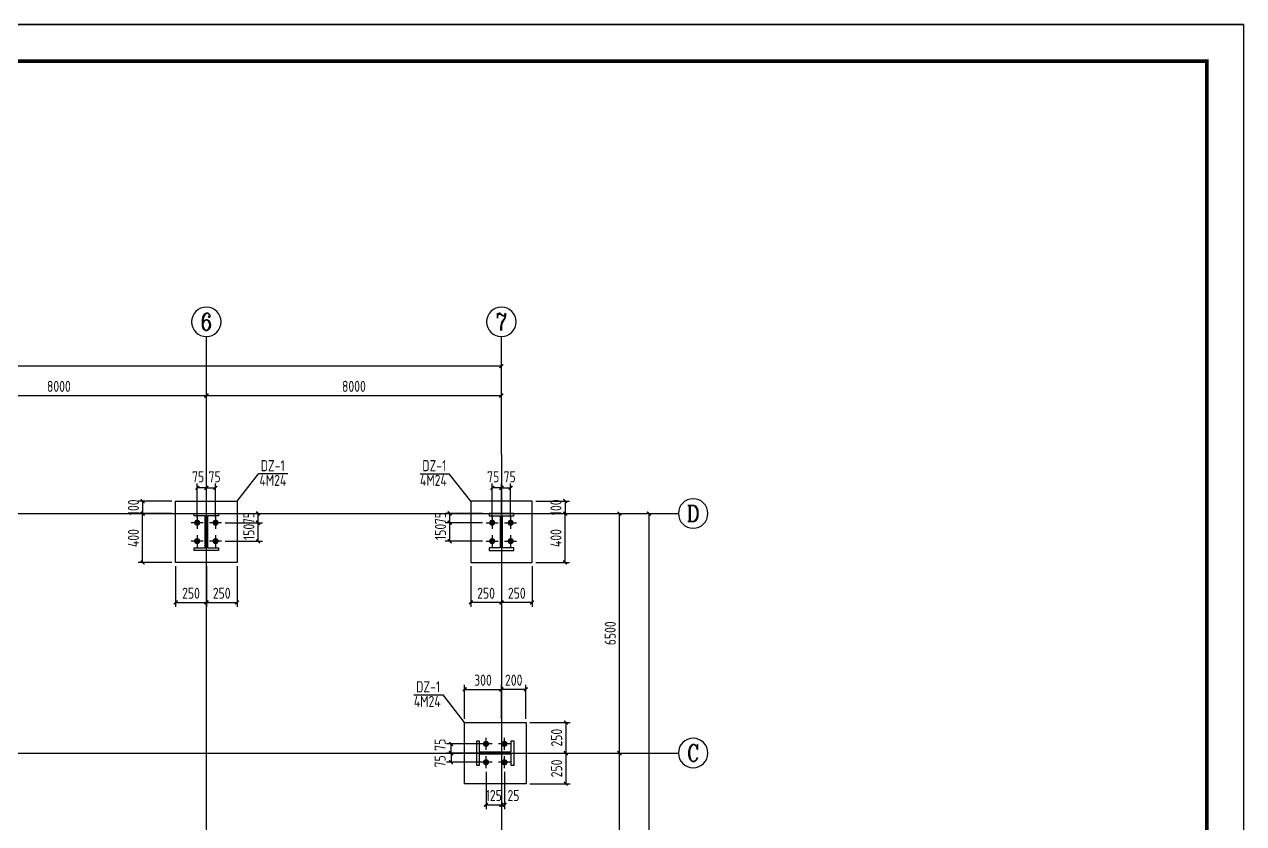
# Model space of a CAD drawing. Header units: millimetres. Extents: x 866561 to 877878, y 40199 to 44891.
# Drawn here: x 870811.7 to 871142.3, y 40575.7 to 40792.6 of the extents above; entities that cross this region are included whole.
import ezdxf
from ezdxf.enums import TextEntityAlignment as Align

# ---------------------------------------------------------------- set-up
doc = ezdxf.new("R2010")
doc.units = ezdxf.units.MM
doc.header["$LTSCALE"] = 1000
doc.header["$MEASUREMENT"] = 0
doc.linetypes.add('DOTE', pattern=[2.42, 2, -0.2, 0.02, -0.2])
for name, color, linetype in [('AXIS', 3, 'Continuous'), ('AXIS_TEXT', 7, 'Continuous'), ('DIM', 7, 'Continuous'), ('DOTE', 1, 'DOTE'), ('M_Prof', 2, 'Continuous'), ('柱集中标注', 2, 'Continuous'), ('标注', 7, 'Continuous'), ('檩条', 34, 'Continuous')]:
    doc.layers.add(name, color=color, linetype=linetype)
doc.styles.add('_TCH_AXIS', font='COMPLEX', dxfattribs={"bigfont": 'GBCBIG'})
doc.styles.add('COMPLEX', font='COMPLEX')
doc.styles.add('GBHZ', font='gbenor.shx', dxfattribs={"width": 0.9, "bigfont": 'gbcbig.shx'})
doc.dimstyles.new('Y100', dxfattribs={"dimscale": 0, "dimtxt": 3, "dimasz": 0.01, "dimexe": 1.2, "dimexo": 2, "dimgap": 1, "dimtad": 1, "dimdec": 0, "dimlfac": 100, "dimzin": 0, "dimdsep": 46, "dimtxsty": 'GBHZ', "dimblk": 'DX', "dimcen": 0.09, "dimdle": 1, "dimclrd": 7, "dimclre": 7, "dimclrt": 7, "dimadec": 0, "dimazin": 0, "dimtfac": 1, "dimtdec": 0, "dimtix": 1, "dimtmove": 2, "dimatfit": 3, "dimldrblk": 'DX', "dimfxl": 0, "dimtolj": 1, "dimtzin": 0, "dimarcsym": 0})
doc.dimstyles.new('Y30', dxfattribs={"dimscale": 0, "dimtxt": 3, "dimasz": 0.01, "dimexe": 1.2, "dimexo": 1, "dimgap": 1, "dimtad": 1, "dimdec": 0, "dimlfac": 30, "dimzin": 0, "dimdsep": 46, "dimtxsty": 'GBHZ', "dimblk1": 'DX', "dimblk2": 'DX', "dimsah": 1, "dimcen": 0.09, "dimdle": 1, "dimadec": 0, "dimazin": 0, "dimtfac": 1, "dimtdec": 0, "dimtix": 1, "dimtmove": 2, "dimatfit": 3, "dimldrblk": 'DX', "dimfxl": 0, "dimtolj": 1, "dimtzin": 0, "dimarcsym": 0})

# ---------------------------------------------------------------- blocks, each defined once
blk = doc.blocks.new('_AXISO')
blk.add_circle((0, 0), 0.5)
at = {"layer": 'AXIS_TEXT', "style": 'COMPLEX', "width": 1.041667}
blk.add_attdef('A', text='', height=0.56, dxfattribs=at).set_placement((-0.25, -0.28), (0.25, -0.28), align=Align.FIT)
blk = doc.blocks.new('DX')
at = {"color": 0, "linetype": 'ByBlock', "const_width": 40}
blk.add_lwpolyline([(-54, -51), (46, 49)], dxfattribs=at)
blk = doc.blocks.new('*D206')
at = {"layer": 'Defpoints', "color": 0, "transparency": 16777216}
for p in [(870957.05, 40594.86), (870973.05, 40594.86), (870957.05, 40524.86)]:
    blk.add_point(p, dxfattribs=at)
at = {"layer": 'dim', "color": 7, "lineweight": -2, "transparency": 16777216}
for p, q in [((870959.05, 40594.86), (870974.25, 40594.86)), ((870973.05, 40524.87), (870973.05, 40594.85)), ((870959.05, 40524.86), (870974.25, 40524.86))]:
    blk.add_line(p, q, dxfattribs=at)
at = {"layer": 'dim', "color": 7, "lineweight": -2, "transparency": 16777216, "xscale": 0.01, "yscale": 0.01, "zscale": 0.01}
for p, rotation in [((870973.05, 40594.86), 90), ((870973.05, 40524.86), 270)]:
    blk.add_blockref('DX', p, dxfattribs=dict(at, rotation=rotation))
at = {"layer": 'dim', "color": 7, "transparency": 16777216, "insert": (870970.55, 40559.86), "char_height": 3, "attachment_point": 5, "rotation": 90, "style": 'GBHZ'}
blk.add_mtext('\\A1;7000', dxfattribs=at)
blk = doc.blocks.new('*D207')
at = {"layer": 'Defpoints', "color": 0, "transparency": 16777216}
for p in [(870957.05, 40659.86), (870973.05, 40659.86), (870957.05, 40594.86)]:
    blk.add_point(p, dxfattribs=at)
at = {"layer": 'dim', "color": 7, "lineweight": -2, "transparency": 16777216}
for p, q in [((870959.05, 40659.86), (870974.25, 40659.86)), ((870973.05, 40594.87), (870973.05, 40659.85)), ((870959.05, 40594.86), (870974.25, 40594.86))]:
    blk.add_line(p, q, dxfattribs=at)
at = {"layer": 'dim', "color": 7, "lineweight": -2, "transparency": 16777216, "xscale": 0.01, "yscale": 0.01, "zscale": 0.01}
for p, rotation in [((870973.05, 40659.86), 90), ((870973.05, 40594.86), 270)]:
    blk.add_blockref('DX', p, dxfattribs=dict(at, rotation=rotation))
at = {"layer": 'dim', "color": 7, "transparency": 16777216, "insert": (870970.55, 40627.36), "char_height": 3, "attachment_point": 5, "rotation": 90, "style": 'GBHZ'}
blk.add_mtext('\\A1;6500', dxfattribs=at)
blk = doc.blocks.new('*D208')
at = {"layer": 'Defpoints', "color": 0, "transparency": 16777216}
for p in [(870957.05, 40659.86), (870957.05, 40459.86), (870981.05, 40459.86)]:
    blk.add_point(p, dxfattribs=at)
at = {"layer": 'dim', "color": 7, "lineweight": -2, "transparency": 16777216}
for p, q in [((870959.05, 40659.86), (870982.25, 40659.86)), ((870981.05, 40659.85), (870981.05, 40459.87)), ((870959.05, 40459.86), (870982.25, 40459.86))]:
    blk.add_line(p, q, dxfattribs=at)
at = {"layer": 'dim', "color": 7, "lineweight": -2, "transparency": 16777216, "xscale": 0.01, "yscale": 0.01, "zscale": 0.01}
for p, rotation in [((870981.05, 40659.86), 90), ((870981.05, 40459.86), 270)]:
    blk.add_blockref('DX', p, dxfattribs=dict(at, rotation=rotation))
at = {"layer": 'dim', "color": 7, "transparency": 16777216, "insert": (870978.55, 40559.86), "char_height": 3, "attachment_point": 5, "rotation": 90, "style": 'GBHZ'}
blk.add_mtext('\\A1;20000', dxfattribs=at)
blk = doc.blocks.new('*D201')
at = {"layer": 'Defpoints', "color": 0, "transparency": 16777216}
for p in [(870861.05, 40691.86), (870781.05, 40675.86), (870861.05, 40675.86)]:
    blk.add_point(p, dxfattribs=at)
at = {"layer": 'dim', "color": 7, "lineweight": -2, "transparency": 16777216}
for p, q in [((870781.05, 40677.86), (870781.05, 40693.06)), ((870781.06, 40691.86), (870861.04, 40691.86)), ((870861.05, 40677.86), (870861.05, 40693.06))]:
    blk.add_line(p, q, dxfattribs=at)
at = {"layer": 'dim', "color": 7, "lineweight": -2, "transparency": 16777216, "xscale": 0.01, "yscale": 0.01, "zscale": 0.01, "rotation": 180}
blk.add_blockref('DX', (870781.05, 40691.86), dxfattribs=at)
at = {"layer": 'dim', "color": 7, "lineweight": -2, "transparency": 16777216, "xscale": 0.01, "yscale": 0.01, "zscale": 0.01}
blk.add_blockref('DX', (870861.05, 40691.86), dxfattribs=at)
at = {"layer": 'dim', "color": 7, "transparency": 16777216, "insert": (870821.05, 40694.36), "char_height": 3, "attachment_point": 5, "style": 'GBHZ'}
blk.add_mtext('\\A1;8000', dxfattribs=at)
blk = doc.blocks.new('*D202')
at = {"layer": 'Defpoints', "color": 0, "transparency": 16777216}
for p in [(870941.05, 40691.86), (870861.05, 40675.86), (870941.05, 40675.86)]:
    blk.add_point(p, dxfattribs=at)
at = {"layer": 'dim', "color": 7, "lineweight": -2, "transparency": 16777216}
for p, q in [((870861.05, 40677.86), (870861.05, 40693.06)), ((870861.06, 40691.86), (870941.04, 40691.86)), ((870941.05, 40677.86), (870941.05, 40693.06))]:
    blk.add_line(p, q, dxfattribs=at)
at = {"layer": 'dim', "color": 7, "lineweight": -2, "transparency": 16777216, "xscale": 0.01, "yscale": 0.01, "zscale": 0.01, "rotation": 180}
blk.add_blockref('DX', (870861.05, 40691.86), dxfattribs=at)
at = {"layer": 'dim', "color": 7, "lineweight": -2, "transparency": 16777216, "xscale": 0.01, "yscale": 0.01, "zscale": 0.01}
blk.add_blockref('DX', (870941.05, 40691.86), dxfattribs=at)
at = {"layer": 'dim', "color": 7, "transparency": 16777216, "insert": (870901.05, 40694.36), "char_height": 3, "attachment_point": 5, "style": 'GBHZ'}
blk.add_mtext('\\A1;8000', dxfattribs=at)
blk = doc.blocks.new('*D203')
at = {"layer": 'Defpoints', "color": 0, "transparency": 16777216}
for p in [(870461.05, 40699.86), (870461.05, 40675.86), (870941.05, 40675.86)]:
    blk.add_point(p, dxfattribs=at)
at = {"layer": 'dim', "color": 7, "lineweight": -2, "transparency": 16777216}
for p, q in [((870461.05, 40677.86), (870461.05, 40701.06)), ((870941.04, 40699.86), (870461.06, 40699.86)), ((870941.05, 40677.86), (870941.05, 40701.06))]:
    blk.add_line(p, q, dxfattribs=at)
at = {"layer": 'dim', "color": 7, "lineweight": -2, "transparency": 16777216, "xscale": 0.01, "yscale": 0.01, "zscale": 0.01, "rotation": 180}
blk.add_blockref('DX', (870461.05, 40699.86), dxfattribs=at)
at = {"layer": 'dim', "color": 7, "lineweight": -2, "transparency": 16777216, "xscale": 0.01, "yscale": 0.01, "zscale": 0.01}
blk.add_blockref('DX', (870941.05, 40699.86), dxfattribs=at)
at = {"layer": 'dim', "color": 7, "transparency": 16777216, "insert": (870701.05, 40702.36), "char_height": 3, "attachment_point": 5, "style": 'GBHZ'}
blk.add_mtext('\\A1;48000', dxfattribs=at)
blk = doc.blocks.new('*D361')
at = {"layer": 'Defpoints', "color": 0, "transparency": 16777216}
for p in [(870843.77, 40659.86), (870852.71, 40659.86), (870852.71, 40646.53)]:
    blk.add_point(p, dxfattribs=at)
at = {"layer": 'dim', "color": 0, "lineweight": -2, "transparency": 16777216}
for p, q in [((870851.71, 40659.86), (870842.57, 40659.86)), ((870843.77, 40646.54), (870843.77, 40659.85)), ((870851.71, 40646.53), (870842.57, 40646.53))]:
    blk.add_line(p, q, dxfattribs=at)
at = {"layer": 'dim', "color": 0, "lineweight": -2, "transparency": 16777216, "xscale": 0.01, "yscale": 0.01, "zscale": 0.01}
for p, rotation in [((870843.77, 40659.86), 90), ((870843.77, 40646.53), 270)]:
    blk.add_blockref('DX', p, dxfattribs=dict(at, rotation=rotation))
at = {"layer": 'dim', "color": 0, "transparency": 16777216, "insert": (870841.27, 40653.19), "char_height": 3, "attachment_point": 5, "rotation": 90, "style": 'GBHZ'}
blk.add_mtext('\\A1;400', dxfattribs=at)
blk = doc.blocks.new('*D362')
at = {"layer": 'Defpoints', "color": 0, "transparency": 16777216}
for p in [(870852.71, 40646.53), (870861.05, 40646.53), (870861.05, 40635.72)]:
    blk.add_point(p, dxfattribs=at)
at = {"layer": 'dim', "color": 0, "lineweight": -2, "transparency": 16777216}
for p, q in [((870852.71, 40645.53), (870852.71, 40634.52)), ((870861.05, 40645.53), (870861.05, 40634.52)), ((870852.72, 40635.72), (870861.04, 40635.72))]:
    blk.add_line(p, q, dxfattribs=at)
at = {"layer": 'dim', "color": 0, "lineweight": -2, "transparency": 16777216, "xscale": 0.01, "yscale": 0.01, "zscale": 0.01, "rotation": 180}
blk.add_blockref('DX', (870852.71, 40635.72), dxfattribs=at)
at = {"layer": 'dim', "color": 0, "lineweight": -2, "transparency": 16777216, "xscale": 0.01, "yscale": 0.01, "zscale": 0.01}
blk.add_blockref('DX', (870861.05, 40635.72), dxfattribs=at)
at = {"layer": 'dim', "color": 0, "transparency": 16777216, "insert": (870856.88, 40638.22), "char_height": 3, "attachment_point": 5, "style": 'GBHZ'}
blk.add_mtext('\\A1;250', dxfattribs=at)
blk = doc.blocks.new('*D363')
at = {"layer": 'Defpoints', "color": 0, "transparency": 16777216}
for p in [(870861.05, 40646.53), (870869.38, 40646.53), (870869.38, 40635.72)]:
    blk.add_point(p, dxfattribs=at)
at = {"layer": 'dim', "color": 0, "lineweight": -2, "transparency": 16777216}
for p, q in [((870861.05, 40645.53), (870861.05, 40634.52)), ((870869.38, 40645.53), (870869.38, 40634.52)), ((870861.06, 40635.72), (870869.37, 40635.72))]:
    blk.add_line(p, q, dxfattribs=at)
at = {"layer": 'dim', "color": 0, "lineweight": -2, "transparency": 16777216, "xscale": 0.01, "yscale": 0.01, "zscale": 0.01, "rotation": 180}
blk.add_blockref('DX', (870861.05, 40635.72), dxfattribs=at)
at = {"layer": 'dim', "color": 0, "lineweight": -2, "transparency": 16777216, "xscale": 0.01, "yscale": 0.01, "zscale": 0.01}
blk.add_blockref('DX', (870869.38, 40635.72), dxfattribs=at)
at = {"layer": 'dim', "color": 0, "transparency": 16777216, "insert": (870865.21, 40638.22), "char_height": 3, "attachment_point": 5, "style": 'GBHZ'}
blk.add_mtext('\\A1;250', dxfattribs=at)
blk = doc.blocks.new('*D364')
at = {"layer": 'Defpoints', "color": 0, "transparency": 16777216}
for p in [(870858.55, 40666.84), (870858.55, 40657.8), (870861.05, 40657.8)]:
    blk.add_point(p, dxfattribs=at)
at = {"layer": 'dim', "color": 0, "lineweight": -2, "transparency": 16777216}
for p, q in [((870858.55, 40658.8), (870858.55, 40668.04)), ((870861.04, 40666.84), (870858.56, 40666.84)), ((870861.05, 40658.8), (870861.05, 40668.04))]:
    blk.add_line(p, q, dxfattribs=at)
at = {"layer": 'dim', "color": 0, "lineweight": -2, "transparency": 16777216, "xscale": 0.01, "yscale": 0.01, "zscale": 0.01, "rotation": 180}
blk.add_blockref('DX', (870858.55, 40666.84), dxfattribs=at)
at = {"layer": 'dim', "color": 0, "lineweight": -2, "transparency": 16777216, "xscale": 0.01, "yscale": 0.01, "zscale": 0.01}
blk.add_blockref('DX', (870861.05, 40666.84), dxfattribs=at)
at = {"layer": 'dim', "color": 0, "transparency": 16777216, "insert": (870858.81, 40669.83), "char_height": 3, "attachment_point": 5, "style": 'GBHZ'}
blk.add_mtext('\\A1;75', dxfattribs=at)
blk = doc.blocks.new('*D365')
at = {"layer": 'Defpoints', "color": 0, "transparency": 16777216}
for p in [(870863.55, 40666.84), (870861.05, 40657.8), (870863.55, 40657.8)]:
    blk.add_point(p, dxfattribs=at)
at = {"layer": 'dim', "color": 0, "lineweight": -2, "transparency": 16777216}
for p, q in [((870861.05, 40658.8), (870861.05, 40668.04)), ((870861.06, 40666.84), (870863.54, 40666.84)), ((870863.55, 40658.8), (870863.55, 40668.04))]:
    blk.add_line(p, q, dxfattribs=at)
at = {"layer": 'dim', "color": 0, "lineweight": -2, "transparency": 16777216, "xscale": 0.01, "yscale": 0.01, "zscale": 0.01, "rotation": 180}
blk.add_blockref('DX', (870861.05, 40666.84), dxfattribs=at)
at = {"layer": 'dim', "color": 0, "lineweight": -2, "transparency": 16777216, "xscale": 0.01, "yscale": 0.01, "zscale": 0.01}
blk.add_blockref('DX', (870863.55, 40666.84), dxfattribs=at)
at = {"layer": 'dim', "color": 0, "transparency": 16777216, "insert": (870863.28, 40669.83), "char_height": 3, "attachment_point": 5, "style": 'GBHZ'}
blk.add_mtext('\\A1;75', dxfattribs=at)
blk = doc.blocks.new('*D366')
at = {"layer": 'Defpoints', "color": 0, "transparency": 16777216}
for p in [(870865.17, 40657.36), (870875.07, 40657.36), (870865.17, 40652.36)]:
    blk.add_point(p, dxfattribs=at)
at = {"layer": '标注', "color": 0, "lineweight": -2, "transparency": 16777216}
for p, q in [((870866.17, 40657.36), (870876.27, 40657.36)), ((870875.07, 40657.37), (870875.07, 40657.38)), ((870875.07, 40652.36), (870875.07, 40657.36)), ((870866.17, 40652.36), (870876.27, 40652.36)), ((870875.07, 40652.35), (870875.07, 40652.34))]:
    blk.add_line(p, q, dxfattribs=at)
at = {"layer": '标注', "color": 0, "lineweight": -2, "transparency": 16777216, "xscale": 0.01, "yscale": 0.01, "zscale": 0.01}
for p, rotation in [((870875.07, 40657.36), 270), ((870875.07, 40652.36), 90)]:
    blk.add_blockref('DX', p, dxfattribs=dict(at, rotation=rotation))
at = {"layer": '标注', "color": 0, "transparency": 16777216, "insert": (870872.57, 40654.86), "char_height": 3, "attachment_point": 5, "rotation": 90, "style": 'GBHZ'}
blk.add_mtext('\\A1;150', dxfattribs=at)
blk = doc.blocks.new('*D367')
at = {"layer": 'Defpoints', "color": 0, "transparency": 16777216}
for p in [(870865.17, 40659.86), (870875.07, 40659.86), (870865.17, 40657.36)]:
    blk.add_point(p, dxfattribs=at)
at = {"layer": '标注', "color": 0, "lineweight": -2, "transparency": 16777216}
for p, q in [((870866.17, 40659.86), (870876.27, 40659.86)), ((870875.07, 40659.87), (870875.07, 40659.88)), ((870875.07, 40657.36), (870875.07, 40659.86)), ((870866.17, 40657.36), (870876.27, 40657.36)), ((870875.07, 40657.35), (870875.07, 40657.34))]:
    blk.add_line(p, q, dxfattribs=at)
at = {"layer": '标注', "color": 0, "lineweight": -2, "transparency": 16777216, "xscale": 0.01, "yscale": 0.01, "zscale": 0.01}
for p, rotation in [((870875.07, 40659.86), 270), ((870875.07, 40657.36), 90)]:
    blk.add_blockref('DX', p, dxfattribs=dict(at, rotation=rotation))
at = {"layer": '标注', "color": 0, "transparency": 16777216, "insert": (870872.57, 40658.61), "char_height": 3, "attachment_point": 5, "rotation": 90, "style": 'GBHZ'}
blk.add_mtext('\\A1;75', dxfattribs=at)
blk = doc.blocks.new('*D359')
at = {"layer": 'Defpoints', "color": 0, "transparency": 16777216}
for p in [(870852.71, 40663.19), (870843.77, 40659.86), (870852.71, 40659.86)]:
    blk.add_point(p, dxfattribs=at)
at = {"layer": 'dim', "color": 0, "lineweight": -2, "transparency": 16777216}
for p, q in [((870851.71, 40663.19), (870842.57, 40663.19)), ((870843.77, 40663.2), (870843.77, 40663.21)), ((870843.77, 40663.19), (870843.77, 40659.86)), ((870851.71, 40659.86), (870842.57, 40659.86)), ((870843.77, 40659.85), (870843.77, 40659.84))]:
    blk.add_line(p, q, dxfattribs=at)
at = {"layer": 'dim', "color": 0, "lineweight": -2, "transparency": 16777216, "xscale": 0.01, "yscale": 0.01, "zscale": 0.01}
for p, rotation in [((870843.77, 40663.19), 270), ((870843.77, 40659.86), 90)]:
    blk.add_blockref('DX', p, dxfattribs=dict(at, rotation=rotation))
at = {"layer": 'dim', "color": 0, "transparency": 16777216, "insert": (870841.27, 40661.53), "char_height": 3, "attachment_point": 5, "rotation": 90, "style": 'GBHZ'}
blk.add_mtext('\\A1;100', dxfattribs=at)
blk = doc.blocks.new('*D388')
at = {"layer": 'Defpoints', "color": 0, "transparency": 16777216}
for p in [(870941.05, 40612.14), (870931.05, 40603.19), (870941.05, 40603.19)]:
    blk.add_point(p, dxfattribs=at)
at = {"layer": 'dim', "color": 0, "lineweight": -2, "transparency": 16777216}
for p, q in [((870931.05, 40604.19), (870931.05, 40613.34)), ((870931.06, 40612.14), (870941.04, 40612.14)), ((870941.05, 40604.19), (870941.05, 40613.34))]:
    blk.add_line(p, q, dxfattribs=at)
at = {"layer": 'dim', "color": 0, "lineweight": -2, "transparency": 16777216, "xscale": 0.01, "yscale": 0.01, "zscale": 0.01, "rotation": 180}
blk.add_blockref('DX', (870931.05, 40612.14), dxfattribs=at)
at = {"layer": 'dim', "color": 0, "lineweight": -2, "transparency": 16777216, "xscale": 0.01, "yscale": 0.01, "zscale": 0.01}
blk.add_blockref('DX', (870941.05, 40612.14), dxfattribs=at)
at = {"layer": 'dim', "color": 0, "transparency": 16777216, "insert": (870936.05, 40614.64), "char_height": 3, "attachment_point": 5, "style": 'GBHZ'}
blk.add_mtext('\\A1;300', dxfattribs=at)
blk = doc.blocks.new('*D389')
at = {"layer": 'Defpoints', "color": 0, "transparency": 16777216}
for p in [(870947.71, 40603.19), (870947.71, 40594.86), (870958.52, 40594.86)]:
    blk.add_point(p, dxfattribs=at)
at = {"layer": 'dim', "color": 0, "lineweight": -2, "transparency": 16777216}
for p, q in [((870948.71, 40603.19), (870959.72, 40603.19)), ((870958.52, 40603.18), (870958.52, 40594.87)), ((870948.71, 40594.86), (870959.72, 40594.86))]:
    blk.add_line(p, q, dxfattribs=at)
at = {"layer": 'dim', "color": 0, "lineweight": -2, "transparency": 16777216, "xscale": 0.01, "yscale": 0.01, "zscale": 0.01}
for p, rotation in [((870958.52, 40603.19), 90), ((870958.52, 40594.86), 270)]:
    blk.add_blockref('DX', p, dxfattribs=dict(at, rotation=rotation))
at = {"layer": 'dim', "color": 0, "transparency": 16777216, "insert": (870956.02, 40599.03), "char_height": 3, "attachment_point": 5, "rotation": 90, "style": 'GBHZ'}
blk.add_mtext('\\A1;250', dxfattribs=at)
blk = doc.blocks.new('*D390')
at = {"layer": 'Defpoints', "color": 0, "transparency": 16777216}
for p in [(870947.71, 40594.86), (870947.71, 40586.53), (870958.52, 40586.53)]:
    blk.add_point(p, dxfattribs=at)
at = {"layer": 'dim', "color": 0, "lineweight": -2, "transparency": 16777216}
for p, q in [((870948.71, 40594.86), (870959.72, 40594.86)), ((870958.52, 40594.85), (870958.52, 40586.54)), ((870948.71, 40586.53), (870959.72, 40586.53))]:
    blk.add_line(p, q, dxfattribs=at)
at = {"layer": 'dim', "color": 0, "lineweight": -2, "transparency": 16777216, "xscale": 0.01, "yscale": 0.01, "zscale": 0.01}
for p, rotation in [((870958.52, 40594.86), 90), ((870958.52, 40586.53), 270)]:
    blk.add_blockref('DX', p, dxfattribs=dict(at, rotation=rotation))
at = {"layer": 'dim', "color": 0, "transparency": 16777216, "insert": (870956.02, 40590.69), "char_height": 3, "attachment_point": 5, "rotation": 90, "style": 'GBHZ'}
blk.add_mtext('\\A1;250', dxfattribs=at)
blk = doc.blocks.new('*D391')
at = {"layer": 'Defpoints', "color": 0, "transparency": 16777216}
for p in [(870927.4, 40597.36), (870936.45, 40597.36), (870936.45, 40594.86)]:
    blk.add_point(p, dxfattribs=at)
at = {"layer": 'dim', "color": 0, "lineweight": -2, "transparency": 16777216}
for p, q in [((870935.45, 40597.36), (870926.2, 40597.36)), ((870927.4, 40594.87), (870927.4, 40597.35)), ((870935.45, 40594.86), (870926.2, 40594.86))]:
    blk.add_line(p, q, dxfattribs=at)
at = {"layer": 'dim', "color": 0, "lineweight": -2, "transparency": 16777216, "xscale": 0.01, "yscale": 0.01, "zscale": 0.01}
for p, rotation in [((870927.4, 40594.86), 270), ((870927.4, 40597.36), 90)]:
    blk.add_blockref('DX', p, dxfattribs=dict(at, rotation=rotation))
at = {"layer": 'dim', "color": 0, "transparency": 16777216, "insert": (870924.41, 40597.1), "char_height": 3, "attachment_point": 5, "rotation": 90, "style": 'GBHZ'}
blk.add_mtext('\\A1;75', dxfattribs=at)
blk = doc.blocks.new('*D392')
at = {"layer": 'Defpoints', "color": 0, "transparency": 16777216}
for p in [(870927.4, 40592.36), (870936.45, 40594.86), (870936.45, 40592.36)]:
    blk.add_point(p, dxfattribs=at)
at = {"layer": 'dim', "color": 0, "lineweight": -2, "transparency": 16777216}
for p, q in [((870935.45, 40594.86), (870926.2, 40594.86)), ((870935.45, 40592.36), (870926.2, 40592.36)), ((870927.4, 40594.85), (870927.4, 40592.37))]:
    blk.add_line(p, q, dxfattribs=at)
at = {"layer": 'dim', "color": 0, "lineweight": -2, "transparency": 16777216, "xscale": 0.01, "yscale": 0.01, "zscale": 0.01}
for p, rotation in [((870927.4, 40594.86), 90), ((870927.4, 40592.36), 270)]:
    blk.add_blockref('DX', p, dxfattribs=dict(at, rotation=rotation))
at = {"layer": 'dim', "color": 0, "transparency": 16777216, "insert": (870924.41, 40592.62), "char_height": 3, "attachment_point": 5, "rotation": 90, "style": 'GBHZ'}
blk.add_mtext('\\A1;75', dxfattribs=at)
blk = doc.blocks.new('*D384')
at = {"layer": 'Defpoints', "color": 0, "transparency": 16777216}
for p in [(870936.88, 40590.74), (870941.05, 40590.74), (870941.05, 40580.83)]:
    blk.add_point(p, dxfattribs=at)
at = {"layer": '标注', "color": 0, "lineweight": -2, "transparency": 16777216}
for p, q in [((870936.88, 40589.74), (870936.88, 40579.63)), ((870941.05, 40589.74), (870941.05, 40579.63)), ((870936.87, 40580.83), (870936.86, 40580.83)), ((870936.88, 40580.83), (870941.05, 40580.83)), ((870941.06, 40580.83), (870941.07, 40580.83))]:
    blk.add_line(p, q, dxfattribs=at)
at = {"layer": '标注', "color": 0, "lineweight": -2, "transparency": 16777216, "xscale": 0.01, "yscale": 0.01, "zscale": 0.01}
blk.add_blockref('DX', (870936.88, 40580.83), dxfattribs=at)
at = {"layer": '标注', "color": 0, "lineweight": -2, "transparency": 16777216, "xscale": 0.01, "yscale": 0.01, "zscale": 0.01, "rotation": 180}
blk.add_blockref('DX', (870941.05, 40580.83), dxfattribs=at)
at = {"layer": '标注', "color": 0, "transparency": 16777216, "insert": (870938.96, 40583.33), "char_height": 3, "attachment_point": 5, "style": 'GBHZ'}
blk.add_mtext('\\A1;125', dxfattribs=at)
blk = doc.blocks.new('*D385')
at = {"layer": 'Defpoints', "color": 0, "transparency": 16777216}
for p in [(870941.05, 40590.74), (870941.88, 40590.74), (870941.88, 40580.83)]:
    blk.add_point(p, dxfattribs=at)
at = {"layer": '标注', "color": 0, "lineweight": -2, "transparency": 16777216}
for p, q in [((870941.05, 40589.74), (870941.05, 40579.63)), ((870941.88, 40589.74), (870941.88, 40579.63)), ((870941.04, 40580.83), (870941.03, 40580.83)), ((870941.05, 40580.83), (870941.88, 40580.83)), ((870941.89, 40580.83), (870941.9, 40580.83))]:
    blk.add_line(p, q, dxfattribs=at)
at = {"layer": '标注', "color": 0, "lineweight": -2, "transparency": 16777216, "xscale": 0.01, "yscale": 0.01, "zscale": 0.01}
blk.add_blockref('DX', (870941.05, 40580.83), dxfattribs=at)
at = {"layer": '标注', "color": 0, "lineweight": -2, "transparency": 16777216, "xscale": 0.01, "yscale": 0.01, "zscale": 0.01, "rotation": 180}
blk.add_blockref('DX', (870941.88, 40580.83), dxfattribs=at)
at = {"layer": '标注', "color": 0, "transparency": 16777216, "insert": (870944.31, 40583.33), "char_height": 3, "attachment_point": 5, "style": 'GBHZ'}
blk.add_mtext('\\A1;25', dxfattribs=at)
blk = doc.blocks.new('*D386')
at = {"layer": 'Defpoints', "color": 0, "transparency": 16777216}
for p in [(870941.05, 40612.14), (870941.05, 40603.19), (870947.71, 40603.19)]:
    blk.add_point(p, dxfattribs=at)
at = {"layer": 'dim', "color": 0, "lineweight": -2, "transparency": 16777216}
for p, q in [((870941.05, 40604.19), (870941.05, 40613.34)), ((870947.7, 40612.14), (870941.06, 40612.14)), ((870947.71, 40604.19), (870947.71, 40613.34))]:
    blk.add_line(p, q, dxfattribs=at)
at = {"layer": 'dim', "color": 0, "lineweight": -2, "transparency": 16777216, "xscale": 0.01, "yscale": 0.01, "zscale": 0.01, "rotation": 180}
blk.add_blockref('DX', (870941.05, 40612.14), dxfattribs=at)
at = {"layer": 'dim', "color": 0, "lineweight": -2, "transparency": 16777216, "xscale": 0.01, "yscale": 0.01, "zscale": 0.01}
blk.add_blockref('DX', (870947.71, 40612.14), dxfattribs=at)
at = {"layer": 'dim', "color": 0, "transparency": 16777216, "insert": (870944.38, 40614.64), "char_height": 3, "attachment_point": 5, "style": 'GBHZ'}
blk.add_mtext('\\A1;200', dxfattribs=at)
blk = doc.blocks.new('*D377')
at = {"layer": 'Defpoints', "color": 0, "transparency": 16777216}
for p in [(870949.38, 40659.86), (870958.33, 40659.86), (870949.38, 40646.53)]:
    blk.add_point(p, dxfattribs=at)
at = {"layer": 'dim', "color": 0, "lineweight": -2, "transparency": 16777216}
for p, q in [((870950.38, 40659.86), (870959.53, 40659.86)), ((870958.33, 40646.54), (870958.33, 40659.85)), ((870950.38, 40646.53), (870959.53, 40646.53))]:
    blk.add_line(p, q, dxfattribs=at)
at = {"layer": 'dim', "color": 0, "lineweight": -2, "transparency": 16777216, "xscale": 0.01, "yscale": 0.01, "zscale": 0.01}
for p, rotation in [((870958.33, 40659.86), 90), ((870958.33, 40646.53), 270)]:
    blk.add_blockref('DX', p, dxfattribs=dict(at, rotation=rotation))
at = {"layer": 'dim', "color": 0, "transparency": 16777216, "insert": (870955.83, 40653.19), "char_height": 3, "attachment_point": 5, "rotation": 90, "style": 'GBHZ'}
blk.add_mtext('\\A1;400', dxfattribs=at)
blk = doc.blocks.new('*D378')
at = {"layer": 'Defpoints', "color": 0, "transparency": 16777216}
for p in [(870941.05, 40646.53), (870949.38, 40646.53), (870941.05, 40635.72)]:
    blk.add_point(p, dxfattribs=at)
at = {"layer": 'dim', "color": 0, "lineweight": -2, "transparency": 16777216}
for p, q in [((870941.05, 40645.53), (870941.05, 40634.52)), ((870949.38, 40645.53), (870949.38, 40634.52)), ((870949.37, 40635.72), (870941.06, 40635.72))]:
    blk.add_line(p, q, dxfattribs=at)
at = {"layer": 'dim', "color": 0, "lineweight": -2, "transparency": 16777216, "xscale": 0.01, "yscale": 0.01, "zscale": 0.01, "rotation": 180}
blk.add_blockref('DX', (870941.05, 40635.72), dxfattribs=at)
at = {"layer": 'dim', "color": 0, "lineweight": -2, "transparency": 16777216, "xscale": 0.01, "yscale": 0.01, "zscale": 0.01}
blk.add_blockref('DX', (870949.38, 40635.72), dxfattribs=at)
at = {"layer": 'dim', "color": 0, "transparency": 16777216, "insert": (870945.21, 40638.22), "char_height": 3, "attachment_point": 5, "style": 'GBHZ'}
blk.add_mtext('\\A1;250', dxfattribs=at)
blk = doc.blocks.new('*D379')
at = {"layer": 'Defpoints', "color": 0, "transparency": 16777216}
for p in [(870932.71, 40646.53), (870941.05, 40646.53), (870932.71, 40635.72)]:
    blk.add_point(p, dxfattribs=at)
at = {"layer": 'dim', "color": 0, "lineweight": -2, "transparency": 16777216}
for p, q in [((870932.71, 40645.53), (870932.71, 40634.52)), ((870941.05, 40645.53), (870941.05, 40634.52)), ((870941.04, 40635.72), (870932.72, 40635.72))]:
    blk.add_line(p, q, dxfattribs=at)
at = {"layer": 'dim', "color": 0, "lineweight": -2, "transparency": 16777216, "xscale": 0.01, "yscale": 0.01, "zscale": 0.01, "rotation": 180}
blk.add_blockref('DX', (870932.71, 40635.72), dxfattribs=at)
at = {"layer": 'dim', "color": 0, "lineweight": -2, "transparency": 16777216, "xscale": 0.01, "yscale": 0.01, "zscale": 0.01}
blk.add_blockref('DX', (870941.05, 40635.72), dxfattribs=at)
at = {"layer": 'dim', "color": 0, "transparency": 16777216, "insert": (870936.88, 40638.22), "char_height": 3, "attachment_point": 5, "style": 'GBHZ'}
blk.add_mtext('\\A1;250', dxfattribs=at)
blk = doc.blocks.new('*D380')
at = {"layer": 'Defpoints', "color": 0, "transparency": 16777216}
for p in [(870943.55, 40666.84), (870941.05, 40657.8), (870943.55, 40657.8)]:
    blk.add_point(p, dxfattribs=at)
at = {"layer": 'dim', "color": 0, "lineweight": -2, "transparency": 16777216}
for p, q in [((870941.05, 40658.8), (870941.05, 40668.04)), ((870941.06, 40666.84), (870943.54, 40666.84)), ((870943.55, 40658.8), (870943.55, 40668.04))]:
    blk.add_line(p, q, dxfattribs=at)
at = {"layer": 'dim', "color": 0, "lineweight": -2, "transparency": 16777216, "xscale": 0.01, "yscale": 0.01, "zscale": 0.01, "rotation": 180}
blk.add_blockref('DX', (870941.05, 40666.84), dxfattribs=at)
at = {"layer": 'dim', "color": 0, "lineweight": -2, "transparency": 16777216, "xscale": 0.01, "yscale": 0.01, "zscale": 0.01}
blk.add_blockref('DX', (870943.55, 40666.84), dxfattribs=at)
at = {"layer": 'dim', "color": 0, "transparency": 16777216, "insert": (870943.28, 40669.83), "char_height": 3, "attachment_point": 5, "style": 'GBHZ'}
blk.add_mtext('\\A1;75', dxfattribs=at)
blk = doc.blocks.new('*D381')
at = {"layer": 'Defpoints', "color": 0, "transparency": 16777216}
for p in [(870938.55, 40666.84), (870938.55, 40657.8), (870941.05, 40657.8)]:
    blk.add_point(p, dxfattribs=at)
at = {"layer": 'dim', "color": 0, "lineweight": -2, "transparency": 16777216}
for p, q in [((870938.55, 40658.8), (870938.55, 40668.04)), ((870941.04, 40666.84), (870938.56, 40666.84)), ((870941.05, 40658.8), (870941.05, 40668.04))]:
    blk.add_line(p, q, dxfattribs=at)
at = {"layer": 'dim', "color": 0, "lineweight": -2, "transparency": 16777216, "xscale": 0.01, "yscale": 0.01, "zscale": 0.01, "rotation": 180}
blk.add_blockref('DX', (870938.55, 40666.84), dxfattribs=at)
at = {"layer": 'dim', "color": 0, "lineweight": -2, "transparency": 16777216, "xscale": 0.01, "yscale": 0.01, "zscale": 0.01}
blk.add_blockref('DX', (870941.05, 40666.84), dxfattribs=at)
at = {"layer": 'dim', "color": 0, "transparency": 16777216, "insert": (870938.81, 40669.83), "char_height": 3, "attachment_point": 5, "style": 'GBHZ'}
blk.add_mtext('\\A1;75', dxfattribs=at)
blk = doc.blocks.new('*D382')
at = {"layer": 'Defpoints', "color": 0, "transparency": 16777216}
for p in [(870927.02, 40657.36), (870936.92, 40657.36), (870936.92, 40652.36)]:
    blk.add_point(p, dxfattribs=at)
at = {"layer": '标注', "color": 0, "lineweight": -2, "transparency": 16777216}
for p, q in [((870935.92, 40657.36), (870925.82, 40657.36)), ((870927.02, 40657.37), (870927.02, 40657.38)), ((870927.02, 40652.36), (870927.02, 40657.36)), ((870935.92, 40652.36), (870925.82, 40652.36)), ((870927.02, 40652.35), (870927.02, 40652.34))]:
    blk.add_line(p, q, dxfattribs=at)
at = {"layer": '标注', "color": 0, "lineweight": -2, "transparency": 16777216, "xscale": 0.01, "yscale": 0.01, "zscale": 0.01}
for p, rotation in [((870927.02, 40657.36), 270), ((870927.02, 40652.36), 90)]:
    blk.add_blockref('DX', p, dxfattribs=dict(at, rotation=rotation))
at = {"layer": '标注', "color": 0, "transparency": 16777216, "insert": (870924.52, 40654.86), "char_height": 3, "attachment_point": 5, "rotation": 90, "style": 'GBHZ'}
blk.add_mtext('\\A1;150', dxfattribs=at)
blk = doc.blocks.new('*D383')
at = {"layer": 'Defpoints', "color": 0, "transparency": 16777216}
for p in [(870927.02, 40659.86), (870936.92, 40659.86), (870936.92, 40657.36)]:
    blk.add_point(p, dxfattribs=at)
at = {"layer": '标注', "color": 0, "lineweight": -2, "transparency": 16777216}
for p, q in [((870935.92, 40659.86), (870925.82, 40659.86)), ((870927.02, 40659.87), (870927.02, 40659.88)), ((870927.02, 40657.36), (870927.02, 40659.86)), ((870935.92, 40657.36), (870925.82, 40657.36)), ((870927.02, 40657.35), (870927.02, 40657.34))]:
    blk.add_line(p, q, dxfattribs=at)
at = {"layer": '标注', "color": 0, "lineweight": -2, "transparency": 16777216, "xscale": 0.01, "yscale": 0.01, "zscale": 0.01}
for p, rotation in [((870927.02, 40659.86), 270), ((870927.02, 40657.36), 90)]:
    blk.add_blockref('DX', p, dxfattribs=dict(at, rotation=rotation))
at = {"layer": '标注', "color": 0, "transparency": 16777216, "insert": (870924.52, 40658.61), "char_height": 3, "attachment_point": 5, "rotation": 90, "style": 'GBHZ'}
blk.add_mtext('\\A1;75', dxfattribs=at)
blk = doc.blocks.new('*D375')
at = {"layer": 'Defpoints', "color": 0, "transparency": 16777216}
for p in [(870949.38, 40663.19), (870949.38, 40659.86), (870958.33, 40659.86)]:
    blk.add_point(p, dxfattribs=at)
at = {"layer": 'dim', "color": 0, "lineweight": -2, "transparency": 16777216}
for p, q in [((870950.38, 40663.19), (870959.53, 40663.19)), ((870958.33, 40663.2), (870958.33, 40663.21)), ((870958.33, 40663.19), (870958.33, 40659.86)), ((870950.38, 40659.86), (870959.53, 40659.86)), ((870958.33, 40659.85), (870958.33, 40659.84))]:
    blk.add_line(p, q, dxfattribs=at)
at = {"layer": 'dim', "color": 0, "lineweight": -2, "transparency": 16777216, "xscale": 0.01, "yscale": 0.01, "zscale": 0.01}
for p, rotation in [((870958.33, 40663.19), 270), ((870958.33, 40659.86), 90)]:
    blk.add_blockref('DX', p, dxfattribs=dict(at, rotation=rotation))
at = {"layer": 'dim', "color": 0, "transparency": 16777216, "insert": (870955.83, 40661.53), "char_height": 3, "attachment_point": 5, "rotation": 90, "style": 'GBHZ'}
blk.add_mtext('\\A1;100', dxfattribs=at)

msp = doc.modelspace()

# ---------------------------------------------------------------- linework, layer by layer
at = {"color": 0}
for p, q in [((871142.285, 40792.579), (870301.285, 40792.579)), ((870301.285, 40792.579), (871142.285, 40792.579)), ((871142.285, 40792.579), (871142.285, 40198.579))]:
    msp.add_line(p, q, dxfattribs=at)
for p, q in [((870858.546, 40658.986), (870858.546, 40655.736)), ((870863.546, 40658.986), (870863.546, 40655.736)), ((870938.546, 40658.986), (870938.546, 40655.736)), ((870943.546, 40658.986), (870943.546, 40655.736)), ((870860.171, 40657.361), (870856.921, 40657.361)), ((870865.171, 40657.361), (870861.921, 40657.361)), ((870936.921, 40657.361), (870940.171, 40657.361)), ((870941.921, 40657.361), (870945.171, 40657.361)), ((870860.171, 40652.361), (870856.921, 40652.361)), ((870858.546, 40653.986), (870858.546, 40650.736)), ((870865.171, 40652.361), (870861.921, 40652.361)), ((870863.546, 40653.986), (870863.546, 40650.736)), ((870936.921, 40652.361), (870940.171, 40652.361)), ((870938.546, 40653.986), (870938.546, 40650.736)), ((870941.921, 40652.361), (870945.171, 40652.361)), ((870943.546, 40653.986), (870943.546, 40650.736)), ((870936.88, 40595.736), (870936.88, 40598.986)), ((870941.88, 40595.736), (870941.88, 40598.986)), ((870938.505, 40597.361), (870935.255, 40597.361)), ((870943.505, 40597.361), (870940.255, 40597.361)), ((870938.505, 40592.361), (870935.255, 40592.361)), ((870936.88, 40590.736), (870936.88, 40593.986)), ((870943.505, 40592.361), (870940.255, 40592.361)), ((870941.88, 40590.736), (870941.88, 40593.986))]:
    msp.add_line(p, q)
at = {"color": 0, "const_width": 1}
msp.add_lwpolyline([(871132.285, 40208.579), (870326.285, 40208.579), (870326.285, 40782.579), (871132.285, 40782.579)], close=True, dxfattribs=at)
for points in [[(870869.38, 40663.195), (870869.38, 40646.528), (870852.713, 40646.528), (870852.713, 40663.195)], [(870932.713, 40663.195), (870932.713, 40646.528), (870949.38, 40646.528), (870949.38, 40663.195)], [(870947.713, 40586.528), (870931.046, 40586.528), (870931.046, 40603.195), (870947.713, 40603.195)]]:
    msp.add_lwpolyline(points, close=True)
at = {"layer": 'AXIS', "color": 0}
for p, q in [((870861.046, 40675.861), (870861.046, 40707.861)), ((870941.046, 40675.861), (870941.046, 40707.861)), ((870957.046, 40659.861), (870989.046, 40659.861)), ((870957.046, 40594.861), (870989.046, 40594.861))]:
    msp.add_line(p, q, dxfattribs=at)
at = {"layer": 'dim', "const_width": 0.833}
for points in [[(870858.13, 40657.361, -1), (870858.963, 40657.361, -1)], [(870863.13, 40657.361, -1), (870863.963, 40657.361, -1)], [(870938.963, 40657.361, 1), (870938.13, 40657.361, 1)], [(870943.963, 40657.361, 1), (870943.13, 40657.361, 1)], [(870858.13, 40652.361, -1), (870858.963, 40652.361, -1)], [(870863.13, 40652.361, -1), (870863.963, 40652.361, -1)], [(870938.963, 40652.361, 1), (870938.13, 40652.361, 1)], [(870943.963, 40652.361, 1), (870943.13, 40652.361, 1)], [(870936.88, 40597.778, -1), (870936.88, 40596.945, -1)], [(870941.88, 40597.778, -1), (870941.88, 40596.945, -1)], [(870936.88, 40592.778, -1), (870936.88, 40591.945, -1)], [(870941.88, 40592.778, -1), (870941.88, 40591.945, -1)]]:
    msp.add_lwpolyline(points, format="xyb", close=True, dxfattribs=at)
at = {"layer": 'DOTE', "linetype": 'DOTE'}
for p, q in [((870861.046, 40443.861), (870861.046, 40675.861)), ((870941.046, 40675.861), (870941.046, 40443.861)), ((870445.046, 40659.861), (870957.046, 40659.861)), ((870445.046, 40594.861), (870957.046, 40594.861))]:
    msp.add_line(p, q, dxfattribs=at)
at = {"layer": 'M_Prof'}
for points in [[(870857.713, 40659.861), (870864.38, 40659.861), (870864.38, 40659.195), (870861.346, 40659.195), (870861.346, 40650.528), (870864.38, 40650.528), (870864.38, 40649.861), (870857.713, 40649.861), (870857.713, 40650.528), (870860.746, 40650.528), (870860.746, 40659.195), (870857.713, 40659.195)], [(870944.38, 40659.861), (870937.713, 40659.861), (870937.713, 40659.195), (870940.746, 40659.195), (870940.746, 40650.528), (870937.713, 40650.528), (870937.713, 40649.861), (870944.38, 40649.861), (870944.38, 40650.528), (870941.346, 40650.528), (870941.346, 40659.195), (870944.38, 40659.195)], [(870944.38, 40598.195), (870944.38, 40591.528), (870943.713, 40591.528), (870943.713, 40594.561), (870935.046, 40594.561), (870935.046, 40591.528), (870934.38, 40591.528), (870934.38, 40598.195), (870935.046, 40598.195), (870935.046, 40595.161), (870943.713, 40595.161), (870943.713, 40598.195)]]:
    msp.add_lwpolyline(points, close=True, dxfattribs=at)
at = {"layer": '檩条'}
for p, q in [((870869.38, 40663.195), (870875.203, 40670.614)), ((870883.1, 40670.614), (870875.203, 40670.614)), ((870918.993, 40670.614), (870926.89, 40670.614)), ((870932.713, 40663.195), (870926.89, 40670.614)), ((870917.326, 40610.614), (870925.224, 40610.614)), ((870931.046, 40603.195), (870925.224, 40610.614))]:
    msp.add_line(p, q, dxfattribs=at)

# ---------------------------------------------------------------- block references
at = {"layer": 'AXIS', "color": 0}
ref = msp.add_blockref('_AXISO', (870861.046, 40711.861), dxfattribs=dict(at, xscale=-8, yscale=8, zscale=8, rotation=180))
ref.add_attrib('A', '6', dxfattribs={"layer": 'AXIS_TEXT', "color": 0, "height": 4.659, "style": '_TCH_AXIS'}).set_placement((870859.493, 40709.531), (870862.6, 40709.531), align=Align.FIT)
ref = msp.add_blockref('_AXISO', (870941.046, 40711.861), dxfattribs=dict(at, xscale=-8, yscale=8, zscale=8, rotation=180))
ref.add_attrib('A', '7', dxfattribs={"layer": 'AXIS_TEXT', "color": 0, "height": 4.659, "style": '_TCH_AXIS'}).set_placement((870939.493, 40709.531), (870942.6, 40709.531), align=Align.FIT)
ref = msp.add_blockref('_AXISO', (870993.046, 40659.861), dxfattribs=dict(at, xscale=-8, yscale=8, zscale=8))
ref.add_attrib('A', 'D', dxfattribs={"layer": 'AXIS_TEXT', "color": 0, "height": 4.353, "style": '_TCH_AXIS'}).set_placement((870991.285, 40657.685), (870994.808, 40657.685), align=Align.FIT)
ref = msp.add_blockref('_AXISO', (870993.046, 40594.861), dxfattribs=dict(at, xscale=-8, yscale=8, zscale=8))
ref.add_attrib('A', 'C', dxfattribs={"layer": 'AXIS_TEXT', "color": 0, "height": 4.557, "style": '_TCH_AXIS'}).set_placement((870991.419, 40592.583), (870994.674, 40592.583), align=Align.FIT)

# ---------------------------------------------------------------- texts
at = {"layer": '柱集中标注', "style": 'GBHZ', "width": 0.9}
for s, p in [('DZ-1', (870875.784, 40671.335)), ('DZ-1', (870919.589, 40671.335)), ('4M24', (870875.443, 40667.364)), ('4M24', (870918.969, 40667.364)), ('DZ-1', (870917.922, 40611.335)), ('4M24', (870917.303, 40607.364))]:
    msp.add_text(s, height=3, dxfattribs=at).set_placement(p)

# ---------------------------------------------------------------- dimensions: what is measured, and where the dimension line sits
at = {"layer": 'dim'}
for base, p1, p2, dimstyle, override, picture, middle in [((870461.046, 40699.861), (870941.046, 40675.861), (870461.046, 40675.861), 'Y100', {"dimscale": 1, "dimfxl": 2}, '*D203', (870701.046, 40702.361)), ((870861.046, 40691.861), (870781.046, 40675.861), (870861.046, 40675.861), 'Y100', {"dimscale": 1, "dimfxl": 2}, '*D201', (870821.046, 40694.361)), ((870941.046, 40691.861), (870861.046, 40675.861), (870941.046, 40675.861), 'Y100', {"dimscale": 1, "dimfxl": 2}, '*D202', (870901.046, 40694.361)), ((870861.046, 40635.72), (870852.713, 40646.528), (870861.046, 40646.528), 'Y30', {"dimscale": 1}, '*D362', (870856.88, 40638.22)), ((870869.38, 40635.72), (870861.046, 40646.528), (870869.38, 40646.528), 'Y30', {"dimscale": 1}, '*D363', (870865.213, 40638.22)), ((870941.046, 40612.14), (870931.046, 40603.195), (870941.046, 40603.195), 'Y30', {"dimscale": 1}, '*D388', (870936.046, 40614.64))]:
    dim = msp.add_linear_dim(base=base, p1=p1, p2=p2, dimstyle=dimstyle, override=override, dxfattribs=at)
    dim.commit()
    dim.dimension.update_dxf_attribs({"geometry": picture, "text_midpoint": middle})
for base, p1, p2, picture, middle in [((870858.546, 40666.839), (870861.046, 40657.795), (870858.546, 40657.795), '*D364', (870858.808, 40669.833)), ((870938.546, 40666.839), (870941.046, 40657.795), (870938.546, 40657.795), '*D381', (870938.808, 40669.833))]:
    dim = msp.add_linear_dim(base=base, p1=p1, p2=p2, dimstyle='Y30', override={"dimscale": 1}, dxfattribs=at)
    dim.commit()
    dim.dimension.update_dxf_attribs({"geometry": picture, "text_midpoint": middle, "dimtype": 160})
for base, p1, p2, angle, picture, middle in [((870863.546, 40666.839), (870861.046, 40657.795), (870863.546, 40657.795), 180, '*D365', (870863.284, 40669.833)), ((870943.546, 40666.839), (870941.046, 40657.795), (870943.546, 40657.795), 180, '*D380', (870943.284, 40669.833)), ((870927.402, 40597.361), (870936.446, 40594.861), (870936.446, 40597.361), 270, '*D391', (870924.408, 40597.099)), ((870927.402, 40592.361), (870936.446, 40594.861), (870936.446, 40592.361), 90, '*D392', (870924.408, 40592.623))]:
    dim = msp.add_linear_dim(base=base, p1=p1, p2=p2, angle=angle, dimstyle='Y30', override={"dimscale": 1}, dxfattribs=at)
    dim.commit()
    dim.dimension.update_dxf_attribs({"geometry": picture, "text_midpoint": middle, "dimtype": 160})
for base, p1, p2, angle, dimstyle, override, picture, middle in [((870843.768, 40659.861), (870852.713, 40663.195), (870852.713, 40659.861), 270, 'Y30', {"dimscale": 1}, '*D359', (870841.268, 40661.528)), ((870958.325, 40659.861), (870949.38, 40663.195), (870949.38, 40659.861), 270, 'Y30', {"dimscale": 1}, '*D375', (870955.825, 40661.528)), ((870843.768, 40659.861), (870852.713, 40646.528), (870852.713, 40659.861), 90, 'Y30', {"dimscale": 1}, '*D361', (870841.268, 40653.195)), ((870958.325, 40659.861), (870949.38, 40646.528), (870949.38, 40659.861), 90, 'Y30', {"dimscale": 1}, '*D377', (870955.825, 40653.195)), ((870973.046, 40659.861), (870957.046, 40594.861), (870957.046, 40659.861), 90, 'Y100', {"dimscale": 1, "dimfxl": 2}, '*D207', (870970.546, 40627.361)), ((870981.046, 40459.861), (870957.046, 40659.861), (870957.046, 40459.861), 90, 'Y100', {"dimscale": 1, "dimfxl": 2}, '*D208', (870978.546, 40559.861)), ((870932.713, 40635.72), (870941.046, 40646.528), (870932.713, 40646.528), 180, 'Y30', {"dimscale": 1}, '*D379', (870936.88, 40638.22)), ((870941.046, 40635.72), (870949.38, 40646.528), (870941.046, 40646.528), 180, 'Y30', {"dimscale": 1}, '*D378', (870945.213, 40638.22)), ((870941.046, 40612.14), (870947.713, 40603.195), (870941.046, 40603.195), 180, 'Y30', {"dimscale": 1}, '*D386', (870944.38, 40614.64)), ((870958.521, 40594.861), (870947.713, 40603.195), (870947.713, 40594.861), 270, 'Y30', {"dimscale": 1}, '*D389', (870956.021, 40599.028)), ((870958.521, 40586.528), (870947.713, 40594.861), (870947.713, 40586.528), 270, 'Y30', {"dimscale": 1}, '*D390', (870956.021, 40590.695)), ((870973.046, 40594.861), (870957.046, 40524.861), (870957.046, 40594.861), 90, 'Y100', {"dimscale": 1, "dimfxl": 2}, '*D206', (870970.546, 40559.861))]:
    dim = msp.add_linear_dim(base=base, p1=p1, p2=p2, angle=angle, dimstyle=dimstyle, override=override, dxfattribs=at)
    dim.commit()
    dim.dimension.update_dxf_attribs({"geometry": picture, "text_midpoint": middle})
at = {"layer": '标注'}
for base, p1, p2, angle, picture, middle in [((870875.074, 40659.861), (870865.171, 40657.361), (870865.171, 40659.861), 270, '*D367', (870872.574, 40658.611)), ((870875.074, 40657.361), (870865.171, 40652.361), (870865.171, 40657.361), 270, '*D366', (870872.574, 40654.861)), ((870927.019, 40659.861), (870936.921, 40657.361), (870936.921, 40659.861), 270, '*D383', (870924.519, 40658.611)), ((870927.019, 40657.361), (870936.921, 40652.361), (870936.921, 40657.361), 270, '*D382', (870924.519, 40654.861)), ((870941.046, 40580.834), (870936.88, 40590.736), (870941.046, 40590.736), 180, '*D384', (870938.963, 40583.334))]:
    dim = msp.add_linear_dim(base=base, p1=p1, p2=p2, angle=angle, dimstyle='Y30', override={"dimscale": 1}, dxfattribs=at)
    dim.commit()
    dim.dimension.update_dxf_attribs({"geometry": picture, "text_midpoint": middle})
dim = msp.add_linear_dim(base=(870941.88, 40580.834), p1=(870941.046, 40590.736), p2=(870941.88, 40590.736), angle=180, dimstyle='Y30', override={"dimscale": 1}, dxfattribs=at)
dim.commit()
dim.dimension.update_dxf_attribs({"geometry": '*D385', "text_midpoint": (870944.306, 40583.334), "dimtype": 160})

doc.saveas('drawing.dxf')
